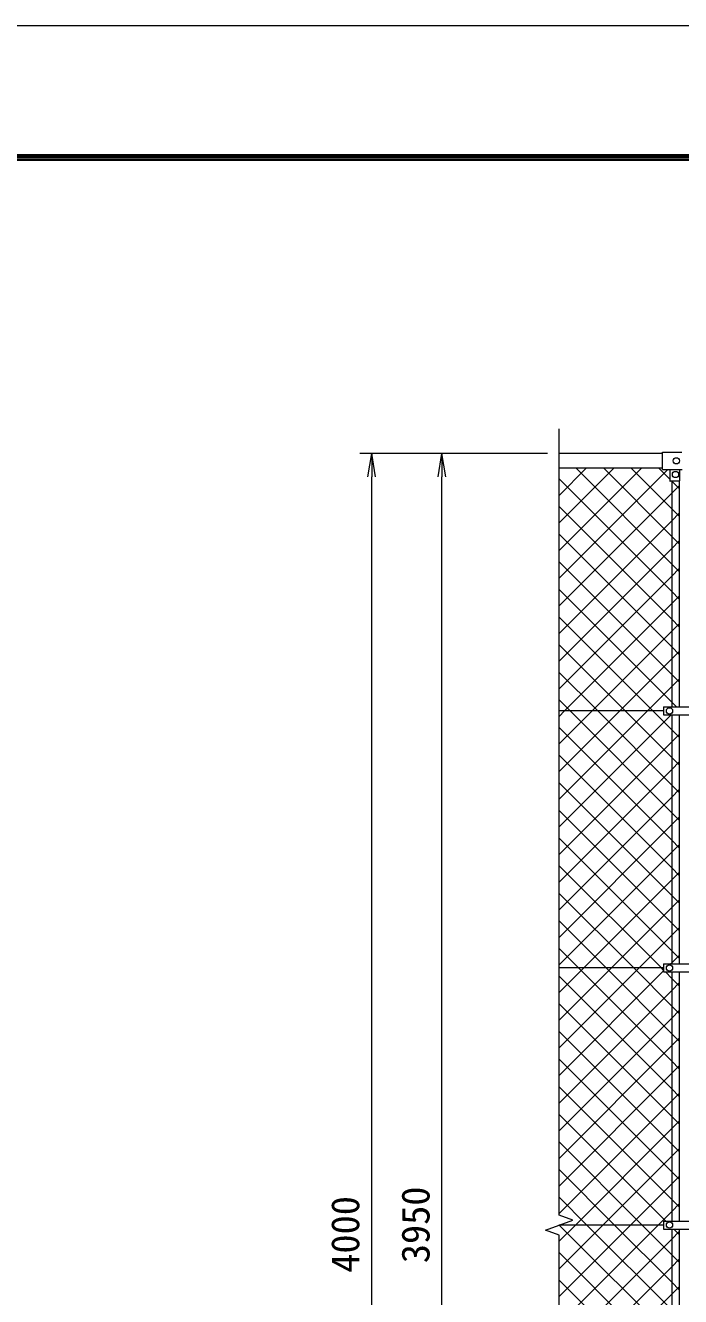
# Model space of a CAD drawing. Units: millimetres, scale not verified. Extents: x -6300 to 6300, y -4455 to 4455.
# Drawn here: x -556 to 1121, y 1201 to 4455 of the extents above; entities that cross this region are included whole.
import ezdxf
from ezdxf.enums import TextEntityAlignment as Align

# ---------------------------------------------------------------- set-up
doc = ezdxf.new("R2010")
doc.units = ezdxf.units.MM
doc.header["$LTSCALE"] = 30
for name, color, linetype, lineweight in [('0-2_D-STR1', 1, 'Continuous', 18), ('0-3_D-STR3', 3, 'Continuous', 13), ('0-7_D-STR-DIM', 7, 'Continuous', 9), ('0-8_0', 7, 'Continuous', 9), ('0-9_D-STR2', 7, 'Continuous', 9), ('0-B_D-TTL', 7, 'Continuous', 9)]:
    doc.layers.add(name, color=color, linetype=linetype, lineweight=lineweight)
doc.styles.add('ＭＳ ゴシック', font='')
doc.styles.get('ＭＳ ゴシック').set_extended_font_data('MS Gothic')

# ---------------------------------------------------------------- blocks, each defined once
blk = doc.blocks.new('_Open')
at = {"layer": '0-8_0'}
blk.add_line((-30, 5), (0, 0), dxfattribs=at)
blk.add_lwpolyline([(-30, -5), (0, 0), (-30, 0)], dxfattribs=at)

msp = doc.modelspace()

# ---------------------------------------------------------------- linework, layer by layer
at = {"layer": '0-2_D-STR1'}
for p, q in [((1075.26, 3359.58), (810.26, 3359.58)), ((1075.26, 3321.58), (810.26, 3321.58))]:
    msp.add_line(p, q, dxfattribs=at)
at = {"layer": '0-3_D-STR3'}
for p, q in [((1075.26, 3362.58), (1124.48, 3362.58)), ((1075.26, 3318.58), (1075.26, 3362.58)), ((1075.26, 3318.58), (1125.46, 3318.58)), ((1093.26, 3318.58), (1093.26, 3289.58)), ((1117.26, 3288.58), (1094.26, 3288.58)), ((1098.76, 3288.58), (1098.76, 2710.88)), ((1117.76, 3288.72), (1117.76, 2710.88)), ((1118.26, 3318.58), (1118.26, 3289.58)), ((1077.76, 2700.58), (810.26, 2700.58)), ((1077.76, 2710.88), (1242.76, 2710.88)), ((1077.76, 2710.88), (1077.76, 2690.28)), ((1077.76, 2690.28), (1242.76, 2690.28)), ((1098.76, 2690.28), (1098.76, 2052.88)), ((1117.76, 2690.28), (1117.76, 2052.88)), ((1077.76, 2052.88), (1242.76, 2052.88)), ((1077.76, 2052.88), (1077.76, 2032.28)), ((1077.76, 2042.58), (810.26, 2042.58)), ((1077.76, 2032.28), (1242.76, 2032.28)), ((1098.76, 2032.28), (1098.76, 1394.88)), ((1117.76, 2032.28), (1117.76, 1394.88)), ((1077.76, 1384.58), (810.26, 1384.58)), ((1077.76, 1394.88), (1242.76, 1394.88)), ((1077.76, 1394.88), (1077.76, 1374.28)), ((1077.76, 1374.28), (1242.76, 1374.28)), ((1098.76, 1374.28), (1098.76, 737.08)), ((1117.76, 1374.28), (1117.76, 737.08))]:
    msp.add_line(p, q, dxfattribs=at)
for centre in [(1110.26, 3340.58), (1108.26, 3305.58), (1092.76, 2700.58), (1092.76, 2042.58), (1092.76, 1384.58)]:
    msp.add_circle(centre, 8, dxfattribs=at)
for centre, start, end in [((1094.26, 3289.58), 180, 270), ((1117.26, 3289.58), 270, 0)]:
    msp.add_arc(centre, 1, start, end, dxfattribs=at)
at = {"layer": '0-7_D-STR-DIM'}
for p, q in [((810.26, 1410.23), (810.26, 3422.58)), ((780.26, 3359.58), (300.26, 3359.58)), ((780.26, 3359.58), (480.26, 3359.58)), ((330.26, -580.42), (330.26, 3299.58)), ((510.26, -530.42), (510.26, 3299.58)), ((845.5, 1397.41), (810.26, 1410.23)), ((775.02, 1371.76), (845.5, 1397.41)), ((810.26, 1358.93), (775.02, 1371.76)), ((810.26, -733.42), (810.26, 1358.93))]:
    msp.add_line(p, q, dxfattribs=at)
at = {"layer": '0-9_D-STR2'}
for p, q in [((810.26, 3252.26), (879.58, 3321.58)), ((810.26, 3181.55), (950.29, 3321.58)), ((810.26, 3110.84), (1021, 3321.58)), ((1098.76, 3076.42), (853.59, 3321.58)), ((1098.76, 3147.13), (924.3, 3321.58)), ((1098.76, 3217.84), (995.01, 3321.58)), ((1093.26, 3294.05), (1065.73, 3321.58)), ((810.26, 3040.12), (1088.71, 3318.58)), ((1098.76, 3005.71), (810.26, 3294.21)), ((810.26, 2969.41), (1098.76, 3257.91)), ((1098.76, 3257.91), (1117.76, 3276.91)), ((1098.76, 2935), (810.26, 3223.5)), ((1117.76, 3198.84), (1098.76, 3217.84)), ((1098.76, 3187.2), (1117.76, 3206.2)), ((810.26, 2898.7), (1098.76, 3187.2)), ((1098.76, 2864.28), (810.26, 3152.78)), ((1117.76, 3128.13), (1098.76, 3147.13)), ((1098.76, 3116.49), (1117.76, 3135.49)), ((810.26, 2827.99), (1098.76, 3116.49)), ((1098.76, 2793.57), (810.26, 3082.07)), ((1117.76, 3057.42), (1098.76, 3076.42)), ((1098.76, 3045.78), (1117.76, 3064.78)), ((810.26, 2757.28), (1098.76, 3045.78)), ((1117.76, 2986.71), (1098.76, 3005.71)), ((1098.76, 2975.07), (1117.76, 2994.07)), ((824.27, 2700.58), (1098.76, 2975.07)), ((1050.33, 2700.58), (810.26, 2940.65)), ((1117.76, 2916), (1098.76, 2935)), ((894.98, 2700.58), (1098.76, 2904.36)), ((1098.76, 2904.36), (1117.76, 2923.36)), ((979.62, 2700.58), (810.26, 2869.94)), ((1117.76, 2845.28), (1098.76, 2864.28)), ((965.69, 2700.58), (1098.76, 2833.65)), ((1098.76, 2833.65), (1117.76, 2852.65)), ((908.91, 2700.58), (810.26, 2799.23)), ((1117.76, 2774.57), (1098.76, 2793.57)), ((1098.76, 2762.94), (1117.76, 2781.94)), ((1036.4, 2700.58), (1098.76, 2762.94)), ((838.2, 2700.58), (810.26, 2728.52)), ((810.26, 2686.57), (824.27, 2700.58)), ((810.26, 2615.86), (894.98, 2700.58)), ((810.26, 2545.15), (965.69, 2700.58)), ((810.26, 2474.44), (1036.4, 2700.58)), ((1098.76, 2440.02), (838.2, 2700.58)), ((1098.76, 2510.73), (908.91, 2700.58)), ((1098.76, 2581.44), (979.62, 2700.58)), ((1098.76, 2652.15), (1050.33, 2700.58)), ((1117.41, 2710.88), (1117.76, 2711.23)), ((810.26, 2403.73), (1096.81, 2690.28)), ((1098.76, 2369.31), (810.26, 2657.81)), ((1117.76, 2633.15), (1098.76, 2652.15)), ((1098.76, 2621.52), (1117.76, 2640.52)), ((810.26, 2333.02), (1098.76, 2621.52)), ((1098.76, 2298.6), (810.26, 2587.1)), ((1117.76, 2562.44), (1098.76, 2581.44)), ((810.26, 2262.31), (1098.76, 2550.81)), ((1098.76, 2550.81), (1117.76, 2569.81)), ((1098.76, 2227.89), (810.26, 2516.39)), ((1117.76, 2491.73), (1098.76, 2510.73)), ((810.26, 2191.6), (1098.76, 2480.1)), ((1098.76, 2480.1), (1117.76, 2499.1)), ((1098.76, 2157.18), (810.26, 2445.68)), ((810.26, 2120.89), (1098.76, 2409.39)), ((1117.76, 2421.02), (1098.76, 2440.02)), ((1098.76, 2409.39), (1117.76, 2428.39)), ((1098.76, 2086.47), (810.26, 2374.97)), ((1117.76, 2350.31), (1098.76, 2369.31)), ((1098.76, 2338.68), (1117.76, 2357.68)), ((810.26, 2050.18), (1098.76, 2338.68)), ((1117.76, 2279.6), (1098.76, 2298.6)), ((1098.76, 2267.96), (1117.76, 2286.96)), ((873.37, 2042.58), (1098.76, 2267.96)), ((1001.22, 2042.58), (810.26, 2233.55)), ((1117.76, 2208.89), (1098.76, 2227.89)), ((1098.76, 2197.25), (1117.76, 2216.25)), ((944.09, 2042.58), (1098.76, 2197.25)), ((930.51, 2042.58), (810.26, 2162.84)), ((1117.76, 2138.18), (1098.76, 2157.18)), ((1014.8, 2042.58), (1098.76, 2126.54)), ((1098.76, 2126.54), (1117.76, 2145.54)), ((859.8, 2042.58), (810.26, 2092.12)), ((1117.76, 2067.47), (1098.76, 2086.47)), ((810.26, 1979.46), (873.37, 2042.58)), ((810.26, 1908.75), (944.09, 2042.58)), ((810.26, 1838.04), (1014.8, 2042.58)), ((810.26, 1767.33), (1077.76, 2034.83)), ((1098.76, 1732.91), (810.26, 2021.41)), ((1098.76, 1803.62), (859.8, 2042.58)), ((1098.76, 1874.34), (930.51, 2042.58)), ((1098.76, 1945.05), (1001.22, 2042.58)), ((810.26, 1696.62), (1098.76, 1985.12)), ((1098.76, 1985.12), (1117.76, 2004.12)), ((1098.76, 1662.2), (810.26, 1950.7)), ((1117.76, 1926.05), (1098.76, 1945.05)), ((1098.76, 1914.41), (1117.76, 1933.41)), ((810.26, 1625.91), (1098.76, 1914.41)), ((1098.76, 1591.49), (810.26, 1879.99)), ((1117.76, 1855.34), (1098.76, 1874.34)), ((1098.76, 1843.7), (1117.76, 1862.7)), ((810.26, 1555.2), (1098.76, 1843.7)), ((1098.76, 1520.78), (810.26, 1809.28)), ((1117.76, 1784.62), (1098.76, 1803.62)), ((1098.76, 1772.99), (1117.76, 1791.99)), ((810.26, 1484.49), (1098.76, 1772.99)), ((1098.76, 1450.07), (810.26, 1738.57)), ((1117.76, 1713.91), (1098.76, 1732.91)), ((810.26, 1413.78), (1098.76, 1702.28)), ((1098.76, 1702.28), (1117.76, 1721.28)), ((1083.24, 1394.88), (810.26, 1667.86)), ((1117.76, 1643.2), (1098.76, 1662.2)), ((851.77, 1384.58), (1098.76, 1631.57)), ((1098.76, 1631.57), (1117.76, 1650.57)), ((1022.83, 1384.58), (810.26, 1597.15)), ((1117.76, 1572.49), (1098.76, 1591.49)), ((1098.76, 1560.86), (1117.76, 1579.86)), ((922.48, 1384.58), (1098.76, 1560.86)), ((952.12, 1384.58), (810.26, 1526.44)), ((1117.76, 1501.78), (1098.76, 1520.78)), ((1098.76, 1490.15), (1117.76, 1509.15)), ((993.19, 1384.58), (1098.76, 1490.15)), ((881.41, 1384.58), (810.26, 1455.73)), ((1117.76, 1431.07), (1098.76, 1450.07)), ((1098.76, 1419.44), (1117.76, 1438.44)), ((1063.9, 1384.58), (1098.76, 1419.44)), ((810.26, 1343.07), (851.77, 1384.58)), ((810.26, 1272.36), (922.48, 1384.58)), ((810.26, 1201.65), (993.19, 1384.58)), ((810.26, 1130.94), (1063.9, 1384.58)), ((1098.76, 1167.23), (881.41, 1384.58)), ((1098.76, 1237.94), (952.12, 1384.58)), ((1098.76, 1308.65), (1022.83, 1384.58)), ((1098.76, 1348.73), (1117.76, 1367.73)), ((1117.76, 1360.36), (1103.84, 1374.28)), ((810.26, 1060.23), (1098.76, 1348.73)), ((1098.76, 1025.81), (810.26, 1314.31)), ((1117.76, 1289.65), (1098.76, 1308.65)), ((810.26, 989.52), (1098.76, 1278.02)), ((1098.76, 1278.02), (1117.76, 1297.02)), ((1098.76, 955.1), (810.26, 1243.6)), ((1117.76, 1218.94), (1098.76, 1237.94)), ((810.26, 918.8), (1098.76, 1207.3)), ((1098.76, 1207.3), (1117.76, 1226.3))]:
    msp.add_line(p, q, dxfattribs=at)
for points in [[(1117.76, 3269.55), (1098.76, 3288.55), (1098.73, 3288.58)], [(1110.74, 2710.88), (1098.76, 2722.86), (810.26, 3011.36)], [(1077.76, 2036.76), (1071.93, 2042.58), (810.26, 2304.26)], [(1095.81, 2052.88), (1098.76, 2055.83), (1117.76, 2074.83)], [(1117.76, 1996.76), (1098.76, 2015.76), (1082.23, 2032.28)], [(1117.76, 1077.52), (1098.76, 1096.52), (810.69, 1384.58), (810.58, 1384.7)]]:
    msp.add_lwpolyline(points, dxfattribs=at)
at = {"layer": '0-B_D-TTL', "color": 2, "lineweight": 18}
msp.add_lwpolyline([(-6300, 4455), (6300, 4455), (6300, -4455), (-6300, -4455)], close=True, dxfattribs=at)
at = {"layer": '0-B_D-TTL'}
for points in [[(-5895, 4125), (5895, 4125), (5895, -4125), (-5895, -4125)], [(-5891.25, 4121.25), (5891.25, 4121.25), (5891.25, -4121.25), (-5891.25, -4121.25)], [(-5887.5, 4117.5), (5887.5, 4117.5), (5887.5, -4117.5), (-5887.5, -4117.5)], [(-5883.75, 4113.75), (5883.75, 4113.75), (5883.75, -4113.75), (-5883.75, -4113.75)], [(-5880, 4110), (5880, 4110), (5880, -4110), (-5880, -4110)]]:
    msp.add_lwpolyline(points, close=True, dxfattribs=at)

# ---------------------------------------------------------------- block references
at = {"layer": '0-7_D-STR-DIM', "xscale": 2, "yscale": 2, "rotation": 90}
for p in [(330.26, 3359.58), (510.26, 3359.58)]:
    msp.add_blockref('_Open', p, dxfattribs=at)

# ---------------------------------------------------------------- texts
at = {"layer": '0-7_D-STR-DIM', "style": 'ＭＳ ゴシック'}
for s, p in [('3950', (500.14, 1286.89)), ('4000', (320.14, 1262.46))]:
    msp.add_text(s, height=72.14, rotation=90, dxfattribs=at).set_placement(p, align=Align.BOTTOM_LEFT)

doc.saveas('drawing.dxf')
